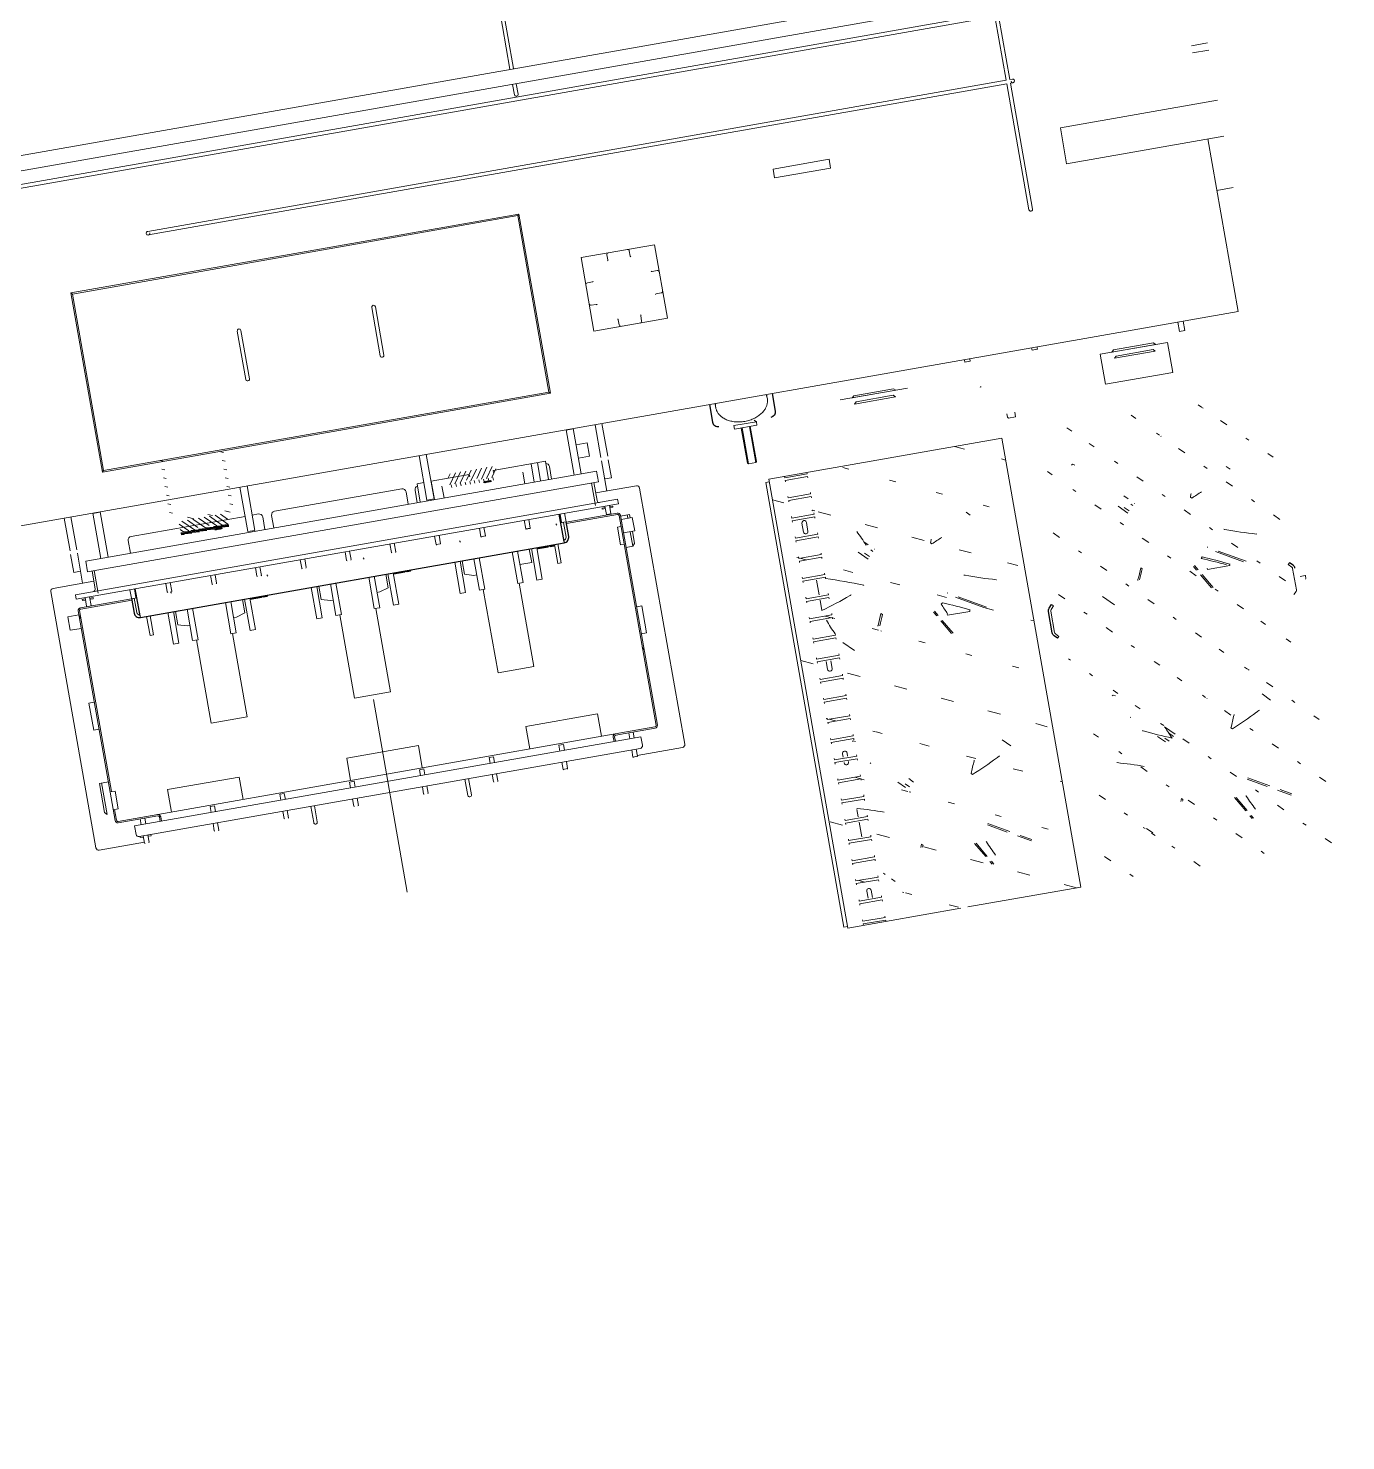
# Model space of a CAD drawing. Header units: millimetres. Extents: x 111502 to 977541, y 8702 to 1044108.
# Drawn here: x 489327.796 to 489330.749, y 241105.669 to 241108.835 of the extents above; entities that cross this region are included whole.
import ezdxf

# ---------------------------------------------------------------- set-up
doc = ezdxf.new("R2010")
doc.units = ezdxf.units.MM
doc.header["$LTSCALE"] = 0.25
doc.layers.add('Proposed Primary Substation - OPTION 2$0$PDF4_00_COMPONENTS', color=7, linetype='Continuous', true_color=0x1c1c1c)
doc.layers.add('Proposed Primary Substation - OPTION 2$0$PDF4_Geometry', color=1, linetype='Continuous')
doc.layers.add('Z-z-Xref-Primary Substation', color=7, linetype='Continuous')

# ---------------------------------------------------------------- blocks, each defined once
blk = doc.blocks.new('Proposed Primary Substation - OPTION 2')
at = {"layer": 'Proposed Primary Substation - OPTION 2$0$PDF4_00_COMPONENTS', "color": 0, "lineweight": 15}
for points in [[(489329929.9, 241108928.7), (489326001, 241108237, 1.000014), (489326006.9, 241108203.1), (489329935.8, 241108894.9)], [(489328884, 241108744.6), (489328858.7, 241108888.3, 0.999921), (489328850.6, 241108886.9), (489328875.9, 241108743.2)], [(489329963.6, 241108857.7), (489329988, 241108718.6), (489328064, 241108379.9, 2.413996), (489328068.8, 241108376.5)], [(489329998.8, 241108716.4, 2.414525), (489330002.1, 241108721.1), (489329996.1, 241108720), (489329971.6, 241108859.1)], [(489330003.5, 241108713.1), (489329997.5, 241108712), (489330047.2, 241108429.8, -1.000048), (489330039.1, 241108428.4), (489329989.5, 241108710.6), (489328065.5, 241108371.8)], [(489328881.9, 241108709.3), (489328886, 241108686.1, 0.999981), (489328894, 241108687.5), (489328889.9, 241108710.7)], [(489329096.4, 241108331.8, 0.414165), (489329093.1, 241108327.1), (489329095.1, 241108315.8, -0.305728), (489329094.2, 241108313.7)], [(489329138.6, 241108339.2, -0.414197), (489329143.3, 241108335.9), (489329145.3, 241108324.6, 0.30555), (489329146.9, 241108323)], [(489329062.2, 241108268.1, -0.305515), (489329060.6, 241108266.5), (489329049.3, 241108264.5, 0.414181), (489329046, 241108259.8)], [(489329210.6, 241108288.8, 0.414181), (489329205.9, 241108292.1), (489329194.6, 241108290.1, -0.305799), (489329192.5, 241108291)], [(489329218.1, 241108246.6, -0.414213), (489329214.8, 241108241.9), (489329203.5, 241108239.9, 0.305621), (489329201.8, 241108238.3)], [(489328585.2, 241108101), (489328566.2, 241108209.4, -1.000006), (489328574.2, 241108210.9), (489328593.3, 241108102.4, -1.000076), (489328585.2, 241108101)], [(489329071.5, 241108215.3, 0.305337), (489329069.4, 241108216.3), (489329058.1, 241108214.3, -0.414213), (489329053.4, 241108217.6)], [(489329117.1, 241108183.4, -0.305799), (489329118.7, 241108181.7), (489329120.7, 241108170.4, 0.414181), (489329125.4, 241108167.1)], [(489329169.8, 241108192.6, 0.305621), (489329168.9, 241108190.6), (489329170.9, 241108179.3, -0.414213), (489329167.6, 241108174.5)], [(489328284, 241108047.9, 1.000005), (489328292, 241108049.4), (489328272.9, 241108157.8, 0.999935), (489328264.9, 241108156.4), (489328284, 241108047.9)], [(489329449.5, 241108014, -0.043655), (489329451.9, 241108009.2), (489329452.7, 241108004.9), (489329452.9, 241108003.3), (489329453, 241108001.7), (489329453.1, 241108000), (489329453, 241107998.2), (489329452.9, 241107996.4), (489329452.6, 241107994.7), (489329452.3, 241107992.9), (489329451.8, 241107991.1), (489329451.3, 241107989.3), (489329451, 241107988.5), (489329450.3, 241107986.8), (489329449.5, 241107985.1), (489329448.7, 241107983.4), (489329447.7, 241107981.7), (489329446.5, 241107980), (489329445.3, 241107978.3), (489329444, 241107976.6), (489329442.5, 241107974.9), (489329441, 241107973.3), (489329440.8, 241107973.1), (489329439.1, 241107971.5), (489329437.4, 241107969.9), (489329435.5, 241107968.4), (489329433.5, 241107966.9), (489329431.5, 241107965.4), (489329429.3, 241107964.1), (489329427.1, 241107962.7), (489329424.7, 241107961.5), (489329423.7, 241107961), (489329421.2, 241107959.8), (489329418.7, 241107958.7), (489329416.1, 241107957.7), (489329413.4, 241107956.8), (489329410.7, 241107955.9), (489329408, 241107955.2), (489329405.2, 241107954.6), (489329402.4, 241107954), (489329402.1, 241107954), (489329401.8, 241107953.9), (489329399, 241107953.5), (489329396.2, 241107953.1), (489329393.3, 241107952.9), (489329390.5, 241107952.7), (489329387.7, 241107952.7), (489329384.9, 241107952.8), (489329382.2, 241107952.9), (489329379.5, 241107953.2), (489329378.3, 241107953.3), (489329375.7, 241107953.7), (489329373.1, 241107954.2), (489329370.6, 241107954.7), (489329368.2, 241107955.4), (489329365.8, 241107956.1), (489329363.5, 241107956.9), (489329361.3, 241107957.8), (489329359.2, 241107958.7), (489329359, 241107958.8), (489329356.9, 241107959.8), (489329355, 241107960.9), (489329353.2, 241107962), (489329351.5, 241107963.2), (489329349.8, 241107964.4), (489329348.3, 241107965.7), (489329346.9, 241107967), (489329345.6, 241107968.4), (489329344.3, 241107969.8), (489329343.8, 241107970.4), (489329342.7, 241107971.9), (489329341.7, 241107973.4), (489329340.7, 241107974.9), (489329339.9, 241107976.5), (489329339.1, 241107978.2), (489329338.5, 241107979.8), (489329337.9, 241107981.4), (489329337.5, 241107983), (489329337.2, 241107984.6), (489329336.4, 241107988.9, -0.043673), (489329337.1, 241107994.2)], [(489329450.7, 241108014.2, -0.037596), (489329451.8, 241108009.9), (489329451, 241108014.3, -0.04362), (489329451.9, 241108009.2, -0.036485), (489329452.7, 241108004.9)], [(489329335.9, 241107994, 0.037856), (489329336.3, 241107989.6), (489329335.5, 241107993.9, 0.043769), (489329336.4, 241107988.9, 0.036486), (489329337.2, 241107984.6)], [(489328956.1, 241107859.7, -0.370826), (489328964.3, 241107853), (489328969.3, 241107824.9)], [(489328648, 241107768.3), (489328643, 241107796.4, 0.41418), (489328633.6, 241107803), (489328348.4, 241107752.8, 0.414202), (489328341.8, 241107743.4), (489328346.7, 241107715.3)], [(489328668.5, 241107809.1, 0.37084), (489328663.1, 241107800), (489328668, 241107771.8)], [(489329063.9, 241107816.7), (489329071, 241107776.5, 0.414215), (489329076.9, 241107772.4)], [(489329068, 241107793.6), (489329159.4, 241107809.7, -0.414195), (489329166.5, 241107804.7), (489329267.6, 241107230.3, -0.414191), (489329262.6, 241107223.3), (489329161.2, 241107205.4)], [(489330425.8, 241107796.5, -0.006657), (489330404.1, 241107782.2), (489330400.7, 241107784.5, -0.001904), (489330402.6, 241107792.6)], [(489327989.9, 241107084.1), (489327994.1, 241107060, 0.414218), (489327997.7, 241107057.5), (489329200.7, 241107269.3, 0.414157), (489329203.2, 241107272.8), (489329120.4, 241107742.8, 0.414259), (489329116.9, 241107745.3), (489329002.4, 241107725.1)], [(489328282.1, 241107741.2), (489328027, 241107696.3), (489328027, 241107696.3, 0.414211), (489328020.4, 241107686.8), (489328025.4, 241107658.7)], [(489328298.2, 241107744), (489328312.2, 241107746.5, -0.414222), (489328321.7, 241107739.8), (489328326.6, 241107711.7)], [(489328996.5, 241107687.8, 0.414165), (489329001.5, 241107694.9), (489328995.8, 241107727.1)], [(489329001.9, 241107728.1), (489329116.3, 241107748.3, -0.414216), (489329123.4, 241107743.3), (489329206.2, 241107273.4, -0.414242), (489329201.2, 241107266.3), (489329112.8, 241107250.7, 0.414131), (489329110.4, 241107247.2), (489329112.1, 241107237.1)], [(489329533.8, 241107705.8), (489329530.3, 241107725.9, -1), (489329540.3, 241107727.7), (489329543.8, 241107707.6, -1), (489329533.8, 241107705.8)], [(489329674.4, 241107676.8), (489329674.1, 241107677), (489329674.3, 241107676.7, 0.00953), (489329653.1, 241107707.3)], [(489330475.6, 241107712.2, 0.000605), (489330478.2, 241107711.7, 0.019201), (489330548.7, 241107701.6), (489330548.7, 241107701.6), (489330548.3, 241107701.7)], [(489329843.4, 241107694, -0.006648), (489329821.7, 241107679.7), (489329818.3, 241107682, -0.002108), (489329820.2, 241107690)], [(489330438.4, 241107624.9), (489330438.9, 241107621.9), (489330489.1, 241107630.7), (489330488.7, 241107634.1), (489330489.6, 241107634), (489330488.8, 241107634.2, 0.016395), (489330427.3, 241107650.1), (489330425, 241107646.8, -0.012323), (489330481.7, 241107632.6)], [(489330633, 241107566), (489330637.6, 241107572.6, 0.199068), (489330638.5, 241107576.4), (489330630, 241107624.3, 0.198993), (489330627.9, 241107627.6), (489330620.2, 241107633.1), (489330623.1, 241107637.3)], [(489327939.2, 241107618.7), (489327946.3, 241107578.5, -0.414225), (489327942.2, 241107572.6)], [(489329668, 241107586.3), (489329668.7, 241107586.7, 0.022751), (489329583.2, 241107601.7), (489329582.7, 241107604.7), (489329532.5, 241107595.9), (489329533, 241107592.8)], [(489329893.1, 241107609.6, 0.00068), (489329895.8, 241107609.1, 0.019206), (489329966.3, 241107599.1), (489329966.3, 241107599.1), (489329965.9, 241107599.1)], [(489330282.9, 241107597.5, 0.001051), (489330283.3, 241107599.4, 0.005742), (489330289.6, 241107625.9), (489330292.9, 241107623.5, -0.00659), (489330287, 241107598.6)], [(489328056.6, 241107010.9), (489327955.2, 241106993, -0.414217), (489327948.1, 241106998), (489327847, 241107572.4, -0.414221), (489327851.9, 241107579.5), (489327943.3, 241107595.6)], [(489328039.9, 241107558.7), (489328027.8, 241107556.6), (489327913.3, 241107536.5, 0.414199), (489327908.4, 241107529.4), (489327991.1, 241107059.4, 0.414225), (489327998.2, 241107054.5), (489328086.6, 241107070, -0.414217), (489328090.1, 241107067.5), (489328091.9, 241107057.5)], [(489328028.3, 241107553.6), (489327913.9, 241107533.5, 0.41432), (489327911.4, 241107529.9), (489327982.8, 241107124.2)], [(489328033.8, 241107557.7), (489328039.5, 241107525.5, 0.40629), (489328046.4, 241107520.6)], [(489329571.1, 241107553), (489329575.1, 241107530.1, 0.019416), (489329638.2, 241107563.7, 0.000717), (489329640.6, 241107565.2)], [(489329856, 241107522.4), (489329856.5, 241107519.4), (489329906.7, 241107528.2), (489329906.3, 241107531.6), (489329907.2, 241107531.5), (489329906.4, 241107531.7, 0.01639), (489329844.9, 241107547.6), (489329842.6, 241107544.2, 0.00656), (489329856.7, 241107522.8)], [(489330103.2, 241107468.1), (489330106.1, 241107472.2), (489330098.3, 241107477.7, -0.19903), (489330096.2, 241107481), (489330087.8, 241107528.9, -0.198955), (489330088.6, 241107532.7), (489330094.1, 241107540.4), (489330089.9, 241107543.4)], [(489329585.1, 241107508.7, 0.045165), (489329604.9, 241107478.2), (489329605.5, 241107475.2), (489329555.3, 241107466.3), (489329554.7, 241107469.3)], [(489329700.4, 241107494.9, 0.000035), (489329700.9, 241107496.9, 0.005687), (489329707.2, 241107523.3), (489329710.5, 241107521, -0.006566), (489329704.6, 241107496)], [(489329594.9, 241107417.4), (489329597.9, 241107400.3, -1), (489329587.9, 241107398.6), (489329584.9, 241107415.6)], [(489330555.5, 241107307, -0.002226), (489330548.9, 241107302, -0.016855), (489330495.1, 241107265.1), (489330491.8, 241107267.4, -0.007544), (489330498.7, 241107296, -0.001344), (489330498.9, 241107297.1)], [(489329112.3, 241107253.7, 0.414221), (489329107.3, 241107246.6), (489329109.1, 241107236.6)], [(489330293.8, 241107260.9, 0.000335), (489330295.2, 241107260.5, 0.014077), (489330359.7, 241107244.1, 0.007544), (489330343.5, 241107268.7, -0.000084), (489330343, 241107269.6), (489330367, 241107252.7)], [(489329622.6, 241107201.7), (489329621.3, 241107208.8, -1), (489329631.4, 241107210.5), (489329632.6, 241107203.5)], [(489329634.7, 241107191.5), (489329634.9, 241107190.4, -1), (489329624.9, 241107188.7), (489329624.7, 241107189.7)], [(489329973.1, 241107204.4, -0.002226), (489329966.5, 241107199.5, -0.016847), (489329912.7, 241107162.5), (489329909.4, 241107164.8, -0.007526), (489329916.2, 241107193.4, -0.000057), (489329916.5, 241107194.5)], [(489330297.2, 241107180.9, 0.016733), (489330236.4, 241107189.2), (489330236, 241107189.3), (489330236.4, 241107189.2)], [(489328783.2, 241107153.3), (489328789.5, 241107117.2, -0.999861), (489328781.5, 241107115.8), (489328775.1, 241107151.9)], [(489330379.1, 241107102, 0.001473), (489330380.6, 241107108.7), (489330384, 241107106.4, -0.001031), (489330383.1, 241107102.7)], [(489330546.5, 241107084.8, -0.009319), (489330526, 241107114.4), (489330525.6, 241107115.4), (489330526.1, 241107114.5)], [(489328086, 241107073, -0.414191), (489328093.1, 241107068.1), (489328094.9, 241107058)], [(489328437.7, 241107092.5), (489328444.1, 241107056.4, -0.999891), (489328436.1, 241107054.9), (489328429.7, 241107091.1)], [(489329714.8, 241107078.3, 0.016733), (489329654, 241107086.7), (489329653.6, 241107086.7), (489329654, 241107086.7)], [(489329796.7, 241106999.4, 0.001473), (489329798.2, 241107006.2), (489329801.6, 241107003.8, -0.001008), (489329800.7, 241107000.1)], [(489329964.1, 241106982.2, -0.009288), (489329943.6, 241107011.9), (489329943.1, 241107012.8), (489329943.7, 241107012)], [(489329678.3, 241106885.4), (489329675.4, 241106901.5, -1), (489329685.5, 241106903.3), (489329688.3, 241106887.2)]]:
    blk.add_lwpolyline(points, format="xyb", dxfattribs=at)
for points in [[(489329941, 241108865.6), (489327465.1, 241108429.7)], [(489329942.4, 241108857.6), (489327466.6, 241108421.7)], [(489330403.1, 241108795.8), (489330439.2, 241108802.2)], [(489330405.9, 241108779.8), (489330442, 241108786.1)], [(489330476, 241108593.3), (489330123.5, 241108531.3), (489330109.4, 241108611.6), (489330461.8, 241108673.7)], [(489330439.8, 241108587), (489330507.9, 241108200.4), (489326451, 241107486.1), (489326424.3, 241107637.7)], [(489330496.3, 241108477.9), (489330460.2, 241108471.5)], [(489327891.6, 241108241.8), (489328895.8, 241108418.6), (489328966.5, 241108017), (489328963, 241108019.5), (489328893.3, 241108415.1), (489327895.2, 241108239.3)], [(489328895.8, 241108418.6), (489328893.3, 241108415.1)], [(489330384.4, 241108178.6), (489330388.1, 241108157.5), (489330376.1, 241108155.4), (489330372.4, 241108176.5)], [(489330045, 241108118.9), (489330045.9, 241108113.6), (489330058, 241108115.7), (489330057, 241108121)], [(489329894.4, 241108092.3), (489329895.3, 241108087.1), (489329907.3, 241108089.2), (489329906.4, 241108094.5)], [(489328966.5, 241108017), (489327962.4, 241107840.2)], [(489328963, 241108019.5), (489327964.8, 241107843.7)], [(489329616.2, 241108002), (489329766.9, 241108028.5)], [(489329930.6, 241108030.4), (489329929.5, 241108031.2), (489329932, 241108031.7)], [(489329094.9, 241107876), (489329082, 241107949.3)], [(489329428.1, 241107953.3), (489329377.9, 241107944.5), (489329379.3, 241107936.4), (489329429.5, 241107945.3), (489329428.1, 241107953.3), (489329423.4, 241107956.6)], [(489329989.2, 241107971.3), (489329990.6, 241107963.3), (489329993, 241107961.6), (489330009, 241107964.5), (489330007.2, 241107974.5)], [(489329001.7, 241107935.1), (489329019.5, 241107833.7)], [(489329001.8, 241107934.1), (489329017.9, 241107937)], [(489329017.7, 241107938), (489329035.6, 241107836.6)], [(489329079.8, 241107873.3), (489329066.9, 241107946.6)], [(489329394.4, 241107939.1), (489329408.2, 241107860.7), (489329410.5, 241107859.1), (489329396.4, 241107939.4)], [(489329410.5, 241107859.1), (489329426.6, 241107861.9), (489329412.5, 241107942.3)], [(489329426.6, 241107861.9), (489329428.3, 241107864.3), (489329414.5, 241107942.6)], [(489329902.2, 241106865.8), (489330155.3, 241106910.4), (489329978.1, 241107916.6), (489329455.9, 241107824.6), (489329633.1, 241106818.5), (489329886.2, 241106863)], [(489329029.4, 241107871.7), (489329054.5, 241107876.1), (489329049.2, 241107906.2), (489329024.1, 241107901.8)], [(489328672.3, 241107877.2), (489328689.8, 241107777.7), (489328705.9, 241107780.6), (489328688.3, 241107880)], [(489328962.5, 241107823.7), (489328955.2, 241107864.9), (489328838.1, 241107844.2), (489328838.9, 241107839.2)], [(489328923.3, 241107859.2), (489328930.5, 241107818.1)], [(489328937.5, 241107861.7), (489328944.7, 241107820.6)], [(489329093.1, 241107798), (489329081.2, 241107865.3)], [(489329088.3, 241107825.1), (489329103.4, 241107827.8), (489329096.3, 241107868)], [(489330134.7, 241107856.2), (489330136.7, 241107857.8), (489330141.9, 241107856)], [(489328699, 241107819.7), (489328784.8, 241107834.8), (489328785.7, 241107829.8)], [(489328904.6, 241107840.4), (489328909.2, 241107814.3)], [(489329541.3, 241107839.7), (489329541.8, 241107836.7), (489329491.6, 241107827.8), (489329491.1, 241107830.8)], [(489329543.4, 241107827.6), (489329542.9, 241107830.6), (489329492.7, 241107821.8), (489329493.2, 241107818.8)], [(489330489.6, 241107846.8), (489330480.9, 241107852.9)], [(489328270.6, 241107806.4), (489328288.1, 241107707), (489328304.2, 241107709.8), (489328286.7, 241107809.3)], [(489328682.9, 241107816.9), (489328667.6, 241107814.2), (489328674.9, 241107773)], [(489328699.6, 241107819.8), (489328706.8, 241107778.7)], [(489328723.5, 241107808.5), (489328728.1, 241107782.4)], [(489329067.7, 241107765.6), (489329058.9, 241107815.8)], [(489329457, 241107818.6), (489329449, 241107817.2), (489329624.4, 241106820.6), (489329632.5, 241106822)], [(489329549.2, 241107794.5), (489329549.8, 241107791.5), (489329499.6, 241107782.6), (489329499, 241107785.6)], [(489328692.3, 241107778.2), (489328692.6, 241107776.2)], [(489329089.2, 241107761.1), (489329082.2, 241107759.9), (489329082.6, 241107757.4), (489329089.7, 241107758.6)], [(489329093.2, 241107744.2), (489329092.1, 241107745), (489329088.7, 241107764.1)], [(489329098.7, 241107765.9), (489329102.1, 241107746.8), (489329092.1, 241107745)], [(489329099.3, 241107762.9), (489329106.3, 241107764.1), (489329106.7, 241107761.6), (489329099.7, 241107760.4)], [(489329551.4, 241107782.4), (489329550.8, 241107785.4), (489329500.6, 241107776.6), (489329501.2, 241107773.6)], [(489330260.7, 241107748.2), (489330238.6, 241107763.7)], [(489330251.6, 241107787), (489330261.4, 241107780.1)], [(489330263.7, 241107753.6), (489330252.7, 241107761.3)], [(489330267, 241107768.7), (489330271.9, 241107765.3)], [(489330275.5, 241107770.2), (489330276, 241107769.9)], [(489327889.9, 241107663.8), (489327877, 241107737.1)], [(489327904.9, 241107666.5), (489327892, 241107739.8)], [(489327941.2, 241107748.4), (489327959.1, 241107647)], [(489327941.4, 241107747.4), (489327957.5, 241107750.3)], [(489327957.3, 241107751.3), (489327975.2, 241107649.8)], [(489328921.4, 241107715), (489328920.5, 241107713.8), (489328912.5, 241107712.4), (489328911.3, 241107713.2), (489328908, 241107732.3)], [(489328918, 241107734.1), (489328921.4, 241107715), (489328911.3, 241107713.2)], [(489328992.8, 241107726.5), (489328991.6, 241107727.4), (489328988.3, 241107746.4)], [(489328998.3, 241107748.2), (489329001.7, 241107729.1), (489328991.6, 241107727.4)], [(489329145.1, 241107737.8), (489329143.8, 241107745.3), (489329123.7, 241107741.8)], [(489329130.3, 241107704.2), (489329155.4, 241107708.6), (489329150.1, 241107738.7), (489329125, 241107734.3)], [(489329140.1, 241107736.9), (489329138.8, 241107744.5)], [(489329557.2, 241107749.3), (489329557.7, 241107746.3), (489329507.5, 241107737.4), (489329507, 241107740.5)], [(489329559.3, 241107737.2), (489329558.8, 241107740.3), (489329508.6, 241107731.4), (489329509.1, 241107728.4)], [(489329552.3, 241107753.6), (489329554.3, 241107755.3), (489329559.4, 241107753.4)], [(489329907.2, 241107744.2), (489329898.4, 241107750.4)], [(489328711.7, 241107677), (489328710.5, 241107677.9), (489328707.1, 241107696.9)], [(489328717.2, 241107698.7), (489328720.5, 241107679.6), (489328710.5, 241107677.9)], [(489328812.1, 241107694.7), (489328810.9, 241107695.5), (489328807.5, 241107714.6)], [(489328817.6, 241107716.4), (489328820.9, 241107697.3), (489328810.9, 241107695.5)], [(489329124.7, 241107718.7), (489329116.6, 241107717.3), (489329123.7, 241107677.1), (489329131.7, 241107678.5)], [(489329136.1, 241107671.5), (489329151.1, 241107674.2), (489329145.4, 241107706.8)], [(489329151.1, 241107674.2), (489329155.3, 241107680.1), (489329150.4, 241107707.7)], [(489329565.2, 241107704.1), (489329565.7, 241107701.1), (489329515.5, 241107692.3), (489329515, 241107695.3)], [(489329567.3, 241107692.1), (489329566.8, 241107695.1), (489329516.5, 241107686.2), (489329517.1, 241107683.2)], [(489328516.3, 241107663.3), (489328519.7, 241107644.3), (489328518.9, 241107643.1)], [(489328611.2, 241107659.3), (489328610.1, 241107660.2), (489328606.7, 241107679.3)], [(489328616.7, 241107681), (489328620.1, 241107661.9), (489328619.3, 241107660.8)], [(489328892.9, 241107663.4), (489328905.3, 241107593.1)], [(489328919.3, 241107668), (489328924.6, 241107637.9), (489328898.2, 241107633.3)], [(489328923.8, 241107668.8), (489328936.2, 241107598.5), (489328948.2, 241107600.7), (489328935.8, 241107670.9)], [(489328974.5, 241107677.8), (489328974.9, 241107675.7), (489328936.2, 241107668.9)], [(489328938.7, 241107669.4), (489328938.9, 241107668.4), (489328961.5, 241107672.4), (489328961.3, 241107673.4)], [(489328942.5, 241107670), (489328942.6, 241107669)], [(489328943.1, 241107670.2), (489328943.3, 241107669.1)], [(489328944.4, 241107670.4), (489328944.5, 241107669.4)], [(489328946.2, 241107670.7), (489328946.4, 241107669.7)], [(489328948.7, 241107671.1), (489328948.9, 241107670.1)], [(489328951.3, 241107671.6), (489328951.4, 241107670.6)], [(489328953.8, 241107672), (489328953.9, 241107671)], [(489328955.6, 241107672.4), (489328955.8, 241107671.4)], [(489328956.9, 241107672.6), (489328957.1, 241107671.6)], [(489328957.5, 241107672.7), (489328957.7, 241107671.7)], [(489328966.3, 241107674.2), (489328966.5, 241107673.2), (489328974, 241107674.6), (489328973.8, 241107675.6)], [(489328970.1, 241107674.9), (489328970.3, 241107673.9)], [(489328975.5, 241107677.9), (489328983, 241107635.4), (489328991, 241107636.8), (489328983.5, 241107679.3)], [(489328997.6, 241107681.8), (489328997, 241107685.1)], [(489329669.2, 241107684.4), (489329678.9, 241107677.6)], [(489329684.6, 241107666.1), (489329689.5, 241107662.7)], [(489329693.1, 241107667.6), (489329693.5, 241107667.3)], [(489330438.2, 241107672.4), (489330439.9, 241107671.8)], [(489330462.9, 241107663.4), (489330526.1, 241107640.4)], [(489327913.4, 241107618.3), (489327898.4, 241107615.6), (489327891.3, 241107655.8)], [(489327918.2, 241107591.2), (489327906.4, 241107658.4)], [(489328410.4, 241107624), (489328409.2, 241107624.8), (489328405.9, 241107643.9)], [(489328415.9, 241107645.7), (489328419.3, 241107626.6), (489328418.4, 241107625.4)], [(489328510.8, 241107641.7), (489328509.6, 241107642.5), (489328506.3, 241107661.6)], [(489328752.1, 241107638.6), (489328764.5, 241107568.3), (489328776.5, 241107570.4), (489328764.1, 241107640.7)], [(489328768.6, 241107641.5), (489328773.9, 241107611.4), (489328795.1, 241107608.9), (489328801.4, 241107610)], [(489328795, 241107646.1), (489328807.4, 241107575.9), (489328819.4, 241107578), (489328807.1, 241107648.3)], [(489328880.9, 241107661.3), (489328893.2, 241107591), (489328905.3, 241107593.1)], [(489329573.1, 241107658.9), (489329573.6, 241107655.9), (489329523.4, 241107647.1), (489329522.9, 241107650.1)], [(489329575.2, 241107646.9), (489329574.7, 241107649.9), (489329524.5, 241107641), (489329525, 241107638)], [(489329678.3, 241107645.6), (489329656.2, 241107661.1)], [(489329681.3, 241107651), (489329670.3, 241107658.7)], [(489330456.9, 241107662.3), (489330520.1, 241107639.3)], [(489327944.3, 241107619.6), (489327953.1, 241107569.3)], [(489328209.6, 241107588.6), (489328208.4, 241107589.5), (489328205, 241107608.5)], [(489328215.1, 241107610.3), (489328218.4, 241107591.2), (489328217.6, 241107590)], [(489328310, 241107606.3), (489328308.8, 241107607.1), (489328305.4, 241107626.2)], [(489328315.5, 241107628), (489328318.8, 241107608.9), (489328318, 241107607.7)], [(489328559.5, 241107604.7), (489328571.9, 241107534.4), (489328584, 241107536.5), (489328571.6, 241107606.8)], [(489328597.9, 241107611.4), (489328603.2, 241107581.3), (489328584.2, 241107571.8), (489328577.9, 241107570.7)], [(489328602.5, 241107612.2), (489328614.8, 241107542), (489328626.9, 241107544.1), (489328614.5, 241107614.4)], [(489328653.2, 241107621.2), (489328653.5, 241107619.2), (489328614.9, 241107612.4)], [(489328640, 241107616.8), (489328640.1, 241107615.8), (489328615, 241107611.4)], [(489328618.6, 241107613), (489328618.8, 241107612)], [(489328627.4, 241107614.6), (489328627.6, 241107613.6)], [(489328636.2, 241107616.1), (489328636.4, 241107615.1)], [(489328645, 241107617.7), (489328645.2, 241107616.7), (489328652.7, 241107618), (489328652.5, 241107619)], [(489328648.7, 241107618.3), (489328648.9, 241107617.3)], [(489329581.1, 241107613.7), (489329581.6, 241107610.7), (489329531.4, 241107601.9), (489329530.9, 241107604.9)], [(489330407.8, 241107629), (489330414.7, 241107620.7)], [(489330410.2, 241107630.9), (489330418.2, 241107621.4)], [(489330423.8, 241107609.9), (489330448, 241107581.1)], [(489330427.3, 241107610.5), (489330451.5, 241107581.7)], [(489330659.1, 241107600.6), (489330659.9, 241107601.8), (489330658.8, 241107607.8), (489330657.7, 241107608.6), (489330646.7, 241107606.7)], [(489328028.8, 241107556.8), (489328027.6, 241107557.6), (489328024.3, 241107576.7)], [(489328034.3, 241107578.5), (489328037.7, 241107559.4), (489328036.9, 241107558.2)], [(489328109.2, 241107570.9), (489328108, 241107571.8), (489328104.6, 241107590.8)], [(489328114.7, 241107592.6), (489328118, 241107573.5), (489328117.2, 241107572.4)], [(489328430.7, 241107582), (489328443.1, 241107511.7), (489328455.2, 241107513.8), (489328442.8, 241107584.1)], [(489328447.3, 241107584.9), (489328452.6, 241107554.8), (489328473.8, 241107552.3), (489328480, 241107553.4)], [(489328473.7, 241107589.6), (489328486, 241107519.3), (489328498.1, 241107521.4), (489328485.7, 241107591.7)], [(489328816.2, 241107577.4), (489328849.1, 241107390.6), (489328929.4, 241107404.8), (489328896.5, 241107591.5)], [(489329589, 241107568.5), (489329589.6, 241107565.5), (489329539.4, 241107556.7), (489329538.8, 241107559.7)], [(489329563.1, 241107598.1), (489329568.9, 241107565)], [(489329855.7, 241107569.9), (489329857.5, 241107569.2)], [(489327924.4, 241107556), (489327917.4, 241107554.8), (489327917.8, 241107552.3), (489327924.8, 241107553.5)], [(489327928.4, 241107539.1), (489327927.2, 241107539.9), (489327923.9, 241107559)], [(489327933.9, 241107560.8), (489327937.3, 241107541.7), (489327936.4, 241107540.5)], [(489327934.4, 241107557.8), (489327941.5, 241107559), (489327941.9, 241107556.5), (489327934.9, 241107555.3)], [(489328238.2, 241107548.1), (489328250.6, 241107477.8), (489328262.6, 241107479.9), (489328250.2, 241107550.2)], [(489328276.6, 241107554.9), (489328281.9, 241107524.7), (489328262.9, 241107515.2), (489328256.6, 241107514.1)], [(489328281.1, 241107555.7), (489328293.5, 241107485.4), (489328305.5, 241107487.5), (489328293.2, 241107557.8)], [(489328331.8, 241107564.6), (489328332.2, 241107562.6), (489328293.5, 241107555.8)], [(489328318.6, 241107560.2), (489328318.8, 241107559.2), (489328293.7, 241107554.8)], [(489328296, 241107556.2), (489328296.2, 241107555.2)], [(489328301.1, 241107557.1), (489328301.2, 241107556.1)], [(489328306.1, 241107558), (489328306.2, 241107557)], [(489328311.1, 241107558.9), (489328311.3, 241107557.9)], [(489328314.9, 241107559.5), (489328315, 241107558.5)], [(489328323.6, 241107561.1), (489328323.8, 241107560.1), (489328331.4, 241107561.4), (489328331.2, 241107562.4)], [(489328327.4, 241107561.7), (489328327.6, 241107560.7)], [(489329170.1, 241107478.1), (489329182.2, 241107480.2), (489329171.5, 241107540.7), (489329159.5, 241107538.6)], [(489329591.2, 241107556.5), (489329590.6, 241107559.5), (489329540.4, 241107550.7), (489329540.9, 241107547.7)], [(489329874.4, 241107559.8), (489329937.7, 241107536.8)], [(489329880.5, 241107560.8), (489329943.7, 241107537.8)], [(489330204.1, 241107561.3), (489330230.5, 241107542.8)], [(489327910, 241107520.3), (489327884.9, 241107515.9), (489327890.2, 241107485.8), (489327915.3, 241107490.2)], [(489328047.6, 241107514.6), (489328047.1, 241107517.9)], [(489328069.7, 241107518.4), (489328077.2, 241107475.9), (489328069.2, 241107474.5), (489328061.7, 241107517)], [(489328109.4, 241107525.4), (489328121.8, 241107455.1), (489328133.8, 241107457.3), (489328121.5, 241107527.6)], [(489328126, 241107528.3), (489328131.3, 241107498.2), (489328152.4, 241107495.7), (489328158.7, 241107496.8)], [(489328152.3, 241107533), (489328164.7, 241107462.7), (489328176.8, 241107464.8), (489328164.4, 241107535.1)], [(489328494.8, 241107520.8), (489328527.7, 241107334), (489328608.1, 241107348.2), (489328575.2, 241107535)], [(489329597, 241107523.4), (489329597.5, 241107520.3), (489329547.3, 241107511.5), (489329546.8, 241107514.5)], [(489329599.1, 241107511.3), (489329598.6, 241107514.3), (489329548.4, 241107505.5), (489329548.9, 241107502.5)], [(489329825.3, 241107526.5), (489329832.3, 241107518.2)], [(489329827.7, 241107528.4), (489329835.8, 241107518.8)], [(489329841.4, 241107507.4), (489329865.5, 241107478.5)], [(489329844.8, 241107508), (489329869, 241107479.1)], [(489328173.5, 241107464.2), (489328206.4, 241107277.5), (489328286.7, 241107291.6), (489328253.8, 241107478.4)], [(489329607.1, 241107466.1), (489329606.5, 241107469.1), (489329556.3, 241107460.3), (489329556.9, 241107457.3)], [(489329621.7, 241107458.7), (489329648.1, 241107440.2)], [(489329612.9, 241107433), (489329613.4, 241107430), (489329563.2, 241107421.1), (489329562.7, 241107424.1)], [(489329615, 241107420.9), (489329614.5, 241107423.9), (489329564.3, 241107415.1), (489329564.8, 241107412.1)], [(489329620.9, 241107387.8), (489329621.4, 241107384.8), (489329571.2, 241107375.9), (489329570.6, 241107378.9)], [(489329623, 241107375.7), (489329622.4, 241107378.8), (489329572.2, 241107369.9), (489329572.8, 241107366.9)], [(489327944.4, 241107324.7), (489327932.4, 241107322.6), (489327943, 241107262), (489327955.1, 241107264.1)], [(489329628.8, 241107342.6), (489329629.3, 241107339.6), (489329579.1, 241107330.7), (489329578.6, 241107333.8)], [(489329630.9, 241107330.6), (489329630.4, 241107333.6), (489329580.2, 241107324.7), (489329580.7, 241107321.7)], [(489330225.8, 241107339), (489330227.8, 241107340.7), (489330232.9, 241107338.8)], [(489330580.6, 241107329.6), (489330561.3, 241107343.2)], [(489329081.2, 241107248.2), (489329072.3, 241107298.5), (489328911.7, 241107270.2), (489328920.5, 241107220)], [(489329636.8, 241107297.4), (489329637.3, 241107294.4), (489329587.1, 241107285.6), (489329586.6, 241107288.6)], [(489329638.9, 241107285.4), (489329638.4, 241107288.4), (489329588.2, 241107279.5), (489329588.7, 241107276.5)], [(489330267.4, 241107290.1), (489330265.9, 241107291.2)], [(489329142, 241107255.8), (489329144.3, 241107242.8)], [(489329152, 241107257.6), (489329154.3, 241107244.6)], [(489329644.7, 241107252.2), (489329645.3, 241107249.2), (489329595, 241107240.4), (489329594.5, 241107243.4)], [(489330352, 241107255.8), (489330363, 241107248.1)], [(489328679.5, 241107177.5), (489328670.7, 241107227.7), (489328510, 241107199.4), (489328518.8, 241107149.2)], [(489328997.9, 241107217), (489328995.6, 241107230.1), (489328985.6, 241107228.3), (489328987.9, 241107215.3)], [(489329646.8, 241107240.2), (489329646.3, 241107243.2), (489329596.1, 241107234.3), (489329596.6, 241107231.3)], [(489329643.4, 241107236.5), (489329645.4, 241107238.1), (489329650.5, 241107236.3)], [(489329998.2, 241107227.1), (489329978.9, 241107240.7)], [(489330345, 241107235.8), (489330327.4, 241107248.1)], [(489330353.5, 241107237.3), (489330343.8, 241107244.1)], [(489328841.6, 241107189.5), (489328839.3, 241107202.6), (489328829.2, 241107200.8), (489328831.5, 241107187.7)], [(489328996.3, 241107173.3), (489328995.1, 241107174.1), (489328992.3, 241107190.2)], [(489329002.4, 241107191.9), (489329005.2, 241107175.9), (489328995.1, 241107174.1)], [(489329152.7, 241107200.8), (489329151.5, 241107201.6), (489329148.7, 241107217.7)], [(489329158.7, 241107219.5), (489329161.6, 241107203.4), (489329151.5, 241107201.6)], [(489329652.7, 241107207), (489329653.2, 241107204), (489329603, 241107195.2), (489329602.5, 241107198.2)], [(489329654.8, 241107195), (489329654.3, 241107198), (489329604.1, 241107189.2), (489329604.6, 241107186.1)], [(489329685, 241107187.6), (489329683.5, 241107188.6)], [(489328277.8, 241107106.8), (489328269, 241107157), (489328108.3, 241107128.7), (489328117.2, 241107078.5)], [(489328685.2, 241107162), (489328682.9, 241107175), (489328672.9, 241107173.3), (489328675.2, 241107160.2)], [(489328840, 241107145.7), (489328838.8, 241107146.6), (489328836, 241107162.6)], [(489328846, 241107164.4), (489328848.8, 241107148.3), (489328848, 241107147.1)], [(489329660.6, 241107161.9), (489329661.2, 241107158.8), (489329611, 241107150), (489329610.4, 241107153)], [(489327975.8, 241107146.3), (489327955.7, 241107142.7), (489327967.2, 241107077.5), (489327973.1, 241107073.3), (489327960.8, 241107143.6)], [(489327986.9, 241107083.5), (489327997.9, 241107085.5), (489327990.9, 241107125.6), (489327979.8, 241107123.7)], [(489328528.8, 241107134.4), (489328526.5, 241107147.5), (489328516.5, 241107145.7), (489328518.8, 241107132.7)], [(489328683.6, 241107118.2), (489328682.4, 241107119), (489328679.6, 241107135.1)], [(489328689.6, 241107136.9), (489328692.5, 241107120.8), (489328691.6, 241107119.6)], [(489329662.8, 241107149.8), (489329662.2, 241107152.8), (489329612, 241107144), (489329612.6, 241107141)], [(489329762.6, 241107133.2), (489329745, 241107145.6)], [(489329771.1, 241107134.7), (489329761.3, 241107141.6)], [(489329769.5, 241107153.3), (489329780.5, 241107145.6)], [(489330528.3, 241107152.3), (489330572.8, 241107136.1)], [(489330529.2, 241107155.3), (489330578.9, 241107137.2)], [(489330595.8, 241107127.7), (489330626.9, 241107116.4)], [(489330601.8, 241107128.8), (489330628, 241107119.3)], [(489328372.5, 241107106.9), (489328370.2, 241107120), (489328360.1, 241107118.2), (489328362.4, 241107105.1)], [(489328527.2, 241107090.7), (489328526.1, 241107091.5), (489328523.2, 241107107.6)], [(489328533.3, 241107109.3), (489328536.1, 241107093.3), (489328535.3, 241107092.1)], [(489329668.6, 241107116.7), (489329669.1, 241107113.7), (489329618.9, 241107104.8), (489329618.4, 241107107.8)], [(489329670.7, 241107104.6), (489329670.2, 241107107.6), (489329620, 241107098.8), (489329620.5, 241107095.8)], [(489330499.7, 241107110.8), (489330524.7, 241107081)], [(489330503.2, 241107111.4), (489330528.1, 241107081.7)], [(489328047.4, 241107063.1), (489328049.7, 241107050.1)], [(489328057.5, 241107064.9), (489328059.8, 241107051.8)], [(489328216.1, 241107079.4), (489328213.8, 241107092.4), (489328203.8, 241107090.7), (489328206.1, 241107077.6)], [(489328370.9, 241107063.1), (489328369.7, 241107064), (489328366.9, 241107080)], [(489328376.9, 241107081.8), (489328379.7, 241107065.7), (489328378.9, 241107064.5)], [(489329676.6, 241107071.5), (489329677.1, 241107068.5), (489329626.9, 241107059.6), (489329626.3, 241107062.6)], [(489329678.7, 241107059.4), (489329678.1, 241107062.4), (489329627.9, 241107053.6), (489329628.5, 241107050.6)], [(489329653.6, 241107084.3), (489329656.5, 241107067.9)], [(489330533.7, 241107070.2), (489330539, 241107063.9)], [(489330537.2, 241107070.8), (489330542.5, 241107064.5)], [(489328214.5, 241107035.6), (489328213.3, 241107036.4), (489328210.5, 241107052.5)], [(489328220.5, 241107054.3), (489328223.4, 241107038.2), (489328222.5, 241107037)], [(489329658.6, 241107055.9), (489329664.4, 241107022.8)], [(489329945.8, 241107049.8), (489329990.4, 241107033.6)], [(489329946.8, 241107052.7), (489329996.4, 241107034.6)], [(489330295.1, 241107044.1), (489330299.1, 241107041.3)], [(489330313.3, 241107031.4), (489330321.6, 241107025.6)], [(489328047.1, 241107023.7), (489328047.5, 241107021.2), (489328054.6, 241107022.5)], [(489328058.1, 241107008.1), (489328057, 241107008.9), (489328054.1, 241107025)], [(489328064.2, 241107026.7), (489328067, 241107010.7), (489328066.2, 241107009.5)], [(489328071.2, 241107028), (489328071.6, 241107025.5), (489328064.6, 241107024.2)], [(489329684.5, 241107026.3), (489329685, 241107023.3), (489329634.8, 241107014.4), (489329634.3, 241107017.4)], [(489329686.6, 241107014.2), (489329686.1, 241107017.2), (489329635.9, 241107008.4), (489329636.4, 241107005.4)], [(489329917.3, 241107008.3), (489329942.2, 241106978.5)], [(489329920.8, 241107008.9), (489329945.7, 241106979.1)], [(489330013.4, 241107025.2), (489330044.5, 241107013.8)], [(489330019.4, 241107026.2), (489330045.6, 241107016.7)], [(489329692.5, 241106981.1), (489329693, 241106978.1), (489329642.8, 241106969.2), (489329642.3, 241106972.3)], [(489329694.6, 241106969), (489329694.1, 241106972.1), (489329643.8, 241106963.2), (489329644.4, 241106960.2)], [(489329951.3, 241106967.7), (489329956.6, 241106961.4)], [(489329954.8, 241106968.3), (489329960.1, 241106962)], [(489329700.4, 241106935.9), (489329701, 241106932.9), (489329650.7, 241106924.1), (489329650.2, 241106927.1)], [(489329712.7, 241106941.6), (489329716.7, 241106938.8)], [(489329702.5, 241106923.9), (489329702, 241106926.9), (489329651.8, 241106918), (489329652.3, 241106915)], [(489329730.9, 241106928.9), (489329739.2, 241106923.1)], [(489329708.4, 241106890.7), (489329708.9, 241106887.7), (489329658.7, 241106878.9), (489329658.2, 241106881.9)], [(489329710.5, 241106878.7), (489329710, 241106881.7), (489329659.8, 241106872.8), (489329660.3, 241106869.8)], [(489329716.3, 241106845.5), (489329716.9, 241106842.5), (489329666.7, 241106833.7), (489329666.1, 241106836.7)], [(489329718.5, 241106833.5), (489329717.9, 241106836.5), (489329667.7, 241106827.7), (489329668.2, 241106824.6)]]:
    blk.add_lwpolyline(points, dxfattribs=at)
for points in [[(489329591.1, 241108541.7), (489329465.6, 241108519.6), (489329469.1, 241108499.5), (489329594.6, 241108521.6)], [(489329228.9, 241108185.3), (489329199.9, 241108350), (489329035.2, 241108321), (489329064.2, 241108156.3)], [(489327964.8, 241107843.7), (489327962.4, 241107840.2), (489327891.6, 241108241.8), (489327895.2, 241108239.3)], [(489330361.1, 241108063.7), (489330210.5, 241108037.2), (489330198.7, 241108104.5), (489330349.3, 241108131)], [(489329074, 241107818.5), (489327929.2, 241107616.9), (489327925, 241107641), (489329069.7, 241107842.6)], [(489329118.8, 241107769.4), (489329117.1, 241107779.5), (489327902, 241107565.5), (489327903.8, 241107555.5)]]:
    blk.add_lwpolyline(points, close=True, dxfattribs=at)
at = {"layer": 'Proposed Primary Substation - OPTION 2$0$PDF4_00_COMPONENTS', "color": 0, "lineweight": 25}
for points in [[(489329463.6, 241108016.5), (489329470.5, 241107977.3, -0.414195), (489329460.5, 241107963.1)], [(489329323, 241107991.7), (489329329.9, 241107952.6, 0.414219), (489329344.1, 241107942.6)], [(489328027.6, 241107557.6), (489328033.5, 241107524.5, 0.414232), (489328047.6, 241107514.6), (489328997.6, 241107681.8, 0.414219), (489329007.5, 241107696), (489329001.7, 241107729.1)], [(489330635.1, 241107625.2, 0.198899), (489330630.9, 241107631.8), (489330623.1, 241107637.3)], [(489330103.2, 241107468.1), (489330095.4, 241107473.5, -0.198908), (489330091.2, 241107480.1), (489330082.8, 241107528, -0.19895), (489330084.5, 241107535.6), (489330089.9, 241107543.4)]]:
    blk.add_lwpolyline(points, format="xyb", dxfattribs=at)
for points in [[(489328997, 241107685.1), (489328986.3, 241107746.1)], [(489328047.1, 241107517.9), (489328036.3, 241107578.8)]]:
    blk.add_lwpolyline(points, dxfattribs=at)
at = {"layer": 'Proposed Primary Substation - OPTION 2$0$PDF4_00_COMPONENTS', "color": 0, "lineweight": 5}
for points in [[(489329092.7, 241107744.6), (489329092.7, 241107744.1)], [(489329101.7, 241107746.2), (489329101.8, 241107745.7)], [(489328811.5, 241107695.1), (489328811.6, 241107694.6)], [(489328820.5, 241107696.7), (489328820.6, 241107696.2)], [(489328711.1, 241107677.4), (489328711.2, 241107676.9)], [(489328720.1, 241107679), (489328720.2, 241107678.5)], [(489328510.2, 241107642.1), (489328510.3, 241107641.6)], [(489328519.3, 241107643.7), (489328519.4, 241107643.2)], [(489328610.7, 241107659.8), (489328610.7, 241107659.3)], [(489328619.7, 241107661.4), (489328619.8, 241107660.8)], [(489328309.4, 241107606.7), (489328309.5, 241107606.2)], [(489328318.4, 241107608.3), (489328318.5, 241107607.8)], [(489328409.8, 241107624.4), (489328409.9, 241107623.9)], [(489328418.9, 241107626), (489328418.9, 241107625.5)], [(489328108.6, 241107571.4), (489328108.7, 241107570.9)], [(489328117.6, 241107572.9), (489328117.7, 241107572.4)], [(489328209, 241107589), (489328209.1, 241107588.5)], [(489328218, 241107590.6), (489328218.1, 241107590.1)], [(489327927.8, 241107539.5), (489327927.9, 241107539)], [(489327936.8, 241107541.1), (489327936.9, 241107540.6)], [(489328028.2, 241107557.2), (489328028.3, 241107556.7)], [(489328037.3, 241107558.8), (489328037.4, 241107558.3)], [(489329152.1, 241107201.2), (489329152.2, 241107200.7)], [(489329161.1, 241107202.8), (489329161.2, 241107202.3)], [(489328995.7, 241107173.7), (489328995.8, 241107173.2)], [(489329004.8, 241107175.3), (489329004.9, 241107174.8)], [(489328839.4, 241107146.1), (489328839.5, 241107145.6)], [(489328848.4, 241107147.7), (489328848.5, 241107147.2)], [(489328683, 241107118.6), (489328683.1, 241107118.1)], [(489328692, 241107120.2), (489328692.1, 241107119.7)], [(489328370.3, 241107063.5), (489328370.4, 241107063)], [(489328379.3, 241107065.1), (489328379.4, 241107064.6)], [(489328526.6, 241107091.1), (489328526.7, 241107090.6)], [(489328535.7, 241107092.7), (489328535.8, 241107092.2)], [(489328213.9, 241107036), (489328214, 241107035.5)], [(489328223, 241107037.6), (489328223, 241107037.1)], [(489328057.6, 241107008.5), (489328057.6, 241107008)], [(489328066.6, 241107010.1), (489328066.7, 241107009.6)]]:
    blk.add_lwpolyline(points, dxfattribs=at)
at = {"layer": 'Proposed Primary Substation - OPTION 2$0$PDF4_00_COMPONENTS', "color": 0, "lineweight": 15}
blk.add_lwpolyline([(489329172.7, 241107228.1), (489329169.4, 241107247.2), (489328034.6, 241107047.4), (489328038, 241107028.3, 0.414221), (489328045.1, 241107023.4), (489329167.8, 241107221, 0.414225)], format="xyb", close=True, dxfattribs=at)
at = {"layer": 'Proposed Primary Substation - OPTION 2$0$PDF4_Geometry', "color": 0, "lineweight": 15}
for points in [[(489330322.9, 241108126.4), (489330225.1, 241108109.2)], [(489330228.6, 241108114.2), (489330225.1, 241108109.2)], [(489330317.9, 241108129.9), (489330228.6, 241108114.2)], [(489330322.2, 241108111.5), (489330230.8, 241108095.4)], [(489330317.2, 241108115), (489330234.3, 241108100.4)], [(489330317.2, 241108115), (489330322.2, 241108111.5)], [(489330317.9, 241108129.9), (489330322.9, 241108126.4)], [(489330234.3, 241108100.4), (489330230.8, 241108095.4)], [(489329740.5, 241108023.8), (489329642.7, 241108006.6)], [(489329646.2, 241108011.6), (489329642.7, 241108006.6)], [(489329735.4, 241108027.3), (489329646.2, 241108011.6)], [(489329734.8, 241108012.5), (489329651.9, 241107997.9)], [(489329734.8, 241108012.5), (489329739.8, 241108009)], [(489329735.4, 241108027.3), (489329740.5, 241108023.8)], [(489329739.8, 241108009), (489329648.4, 241107992.9)], [(489329651.9, 241107997.9), (489329648.4, 241107992.9)]]:
    blk.add_lwpolyline(points, dxfattribs=at)
at = {"layer": 'Proposed Primary Substation - OPTION 2$0$PDF4_Geometry', "color": 0, "lineweight": 5}
for points in [[(489330418.6, 241107991), (489330425.7, 241107986.1)], [(489330426.7, 241107985.4), (489330429.3, 241107983.6)], [(489330268.1, 241107967.6), (489330278.8, 241107960.2)], [(489330468.2, 241107956.3), (489330482.4, 241107946.4)], [(489330124.2, 241107939.7), (489330135.4, 241107931.8)], [(489330324.8, 241107927.9), (489330331.9, 241107923)], [(489330334.5, 241107921.2), (489330335.5, 241107920.5)], [(489330524.9, 241107916.6), (489330532, 241107911.6)], [(489328234.2, 241107884), (489328227.7, 241107885.7)], [(489329894.4, 241107892), (489329872.4, 241107898)], [(489330174.3, 241107904.5), (489330185, 241107897.1)], [(489330374.4, 241107893.2), (489330388.6, 241107883.3)], [(489328098.8, 241107864.8), (489328092.3, 241107866.5)], [(489328237.6, 241107864.5), (489328231.1, 241107866.3)], [(489329986.8, 241107867.3), (489329977.2, 241107869.8)], [(489330231, 241107864.8), (489330238.1, 241107859.9)], [(489330431.1, 241107853.5), (489330438.2, 241107848.5)], [(489330574.5, 241107881.8), (489330586.1, 241107873.7)], [(489328102.2, 241107845.4), (489328095.7, 241107847.1)], [(489328105.7, 241107826), (489328099.1, 241107827.7)], [(489328241, 241107845.1), (489328234.5, 241107846.9)], [(489328244.4, 241107825.7), (489328237.9, 241107827.5)], [(489328741.8, 241107836.6), (489328737.7, 241107827.7)], [(489328753.6, 241107838.7), (489328741.1, 241107812)], [(489328765.4, 241107840.7), (489328752.7, 241107813.7)], [(489328777.1, 241107842.8), (489328764.5, 241107815.7)], [(489328788.9, 241107844.9), (489328778.3, 241107822.2)], [(489328800.7, 241107847), (489328788.5, 241107820.9)], [(489328812.4, 241107849), (489328801.8, 241107826.3)], [(489328806.2, 241107823.1), (489328807.8, 241107817.2)], [(489328824.2, 241107851.1), (489328812, 241107824.9)], [(489328816.6, 241107824.9), (489328818.2, 241107819)], [(489328836, 241107853.2), (489328823.3, 241107826.1)], [(489328826.9, 241107826.7), (489328828.5, 241107820.8)], [(489328844.4, 241107848), (489328835.1, 241107828.2)], [(489328837.2, 241107828.6), (489328838.8, 241107822.6)], [(489329635.6, 241107847), (489329621.7, 241107850.7)], [(489329740.5, 241107818.8), (489329726.5, 241107822.6)], [(489330080.5, 241107841.4), (489330091.1, 241107834)], [(489330280.6, 241107830.1), (489330294.8, 241107820.2)], [(489328109.1, 241107806.6), (489328102.6, 241107808.3)], [(489328247.8, 241107806.3), (489328241.3, 241107808.1)], [(489328744.2, 241107812.2), (489328745.8, 241107806.2)], [(489328754.6, 241107814), (489328756.2, 241107808.1)], [(489328764.9, 241107815.8), (489328766.5, 241107809.9)], [(489328775.2, 241107817.6), (489328776.8, 241107811.7)], [(489328785.6, 241107819.5), (489328787.2, 241107813.5)], [(489328795.9, 241107821.3), (489328797.5, 241107815.3)], [(489328816.8, 241107817.3), (489328818.6, 241107819.1)], [(489328817.4, 241107816.3), (489328820.6, 241107819.4)], [(489328819.4, 241107816.6), (489328822.6, 241107819.8)], [(489328821.4, 241107817), (489328824.6, 241107820.1)], [(489328823.5, 241107817.3), (489328826.6, 241107820.5)], [(489328825.5, 241107817.7), (489328828.6, 241107820.8)], [(489328827.5, 241107818), (489328830.6, 241107821.2)], [(489328829.5, 241107818.4), (489328832.6, 241107821.5)], [(489328831.5, 241107818.7), (489328834, 241107821.2)], [(489328833.5, 241107819.1), (489328834.2, 241107819.8)], [(489329845.4, 241107790.7), (489329831.4, 241107794.5)], [(489330137.2, 241107801.7), (489330144.3, 241107796.8)], [(489330337.3, 241107790.4), (489330344.4, 241107785.4)], [(489330480.7, 241107818.7), (489330494.9, 241107808.8)], [(489328112.5, 241107787.2), (489328106, 241107788.9)], [(489328115.9, 241107767.8), (489328109.4, 241107769.5)], [(489328251.3, 241107786.9), (489328244.7, 241107788.7)], [(489328254.7, 241107767.5), (489328248.2, 241107769.3)], [(489329489.8, 241107771.6), (489329464.1, 241107778.5)], [(489329950.2, 241107762.6), (489329936.2, 241107766.3)], [(489330186.8, 241107767), (489330201, 241107757)], [(489330537.4, 241107779), (489330544.5, 241107774)], [(489328119.3, 241107748.4), (489328112.8, 241107750.1)], [(489328140.6, 241107730.7), (489328168.9, 241107710.9)], [(489328153, 241107732.9), (489328176.7, 241107716.3)], [(489328167.5, 241107735.5), (489328153.5, 241107739.2)], [(489328165.4, 241107735.1), (489328193.4, 241107715.5)], [(489328177.8, 241107737.3), (489328201.5, 241107720.7)], [(489328190.2, 241107739.5), (489328218.6, 241107719.6)], [(489328209.1, 241107742.8), (489328198.9, 241107745.5)], [(489328202.6, 241107741.7), (489328231, 241107721.8)], [(489328215, 241107743.8), (489328243.4, 241107724)], [(489328227.4, 241107746), (489328243.1, 241107735.1)], [(489328249.2, 241107750.5), (489328236.7, 241107753.9)], [(489329594.7, 241107743.5), (489329566.7, 241107751)], [(489330243.5, 241107727.3), (489330250.6, 241107722.3)], [(489330386.9, 241107755.6), (489330401.1, 241107745.7)], [(489330587, 241107744.3), (489330601.2, 241107734.3)], [(489328134.8, 241107723.9), (489328156.5, 241107708.7)], [(489328136.9, 241107711.5), (489328144.1, 241107706.5)], [(489328138.2, 241107704.5), (489328196.7, 241107709.6)], [(489328138.5, 241107703), (489328179.8, 241107706.6)], [(489328138.7, 241107701.5), (489328162.9, 241107703.6)], [(489328139, 241107700), (489328146, 241107700.6)], [(489328143.7, 241107706.4), (489328213.6, 241107712.5)], [(489328160.6, 241107709.4), (489328230.5, 241107715.5)], [(489328177.5, 241107712.4), (489328246, 241107718.4)], [(489328194.4, 241107715.4), (489328245.7, 241107719.8)], [(489328211.3, 241107718.3), (489328245.5, 241107721.3)], [(489328216.3, 241107710.4), (489328214.7, 241107712.7)], [(489328218, 241107710.7), (489328216.4, 241107713)], [(489328219.8, 241107711), (489328218.2, 241107713.3)], [(489328221.6, 241107711.4), (489328220, 241107713.7)], [(489328223.4, 241107711.7), (489328221.8, 241107714)], [(489328225.2, 241107712), (489328223.5, 241107714.3)], [(489328226.9, 241107712.3), (489328225.3, 241107714.6)], [(489328228.7, 241107712.6), (489328227.1, 241107714.9)], [(489328228.2, 241107721.3), (489328245.2, 241107722.8)], [(489328230.5, 241107712.9), (489328228.9, 241107715.2)], [(489328231.7, 241107714.1), (489328230.6, 241107715.5)], [(489328980.9, 241107721.3), (489328978.9, 241107724.1)], [(489329699.5, 241107715.3), (489329671.6, 241107722.8)], [(489330093, 241107703.9), (489330107.2, 241107693.9)], [(489330443.6, 241107715.9), (489330450.7, 241107710.9)], [(489328764.9, 241107683.3), (489328763, 241107686.1)], [(489329804.4, 241107687.2), (489329776.4, 241107694.7)], [(489329909.3, 241107659.1), (489329882.4, 241107666.3)], [(489330149.7, 241107664.2), (489330156.8, 241107659.2)], [(489330293.1, 241107692.5), (489330307.3, 241107682.6)], [(489330493.2, 241107681.2), (489330507.4, 241107671.2)], [(489328549, 241107645.3), (489328547, 241107648)], [(489329523.3, 241107648.1), (489329518.7, 241107649.3)], [(489329539.7, 241107643.7), (489329525.7, 241107647.5)], [(489330014.1, 241107631), (489329991.1, 241107637.1)], [(489330349.8, 241107652.8), (489330356.9, 241107647.8)], [(489330549.9, 241107641.4), (489330557, 241107636.5)], [(489328333, 241107607.3), (489328331.1, 241107610)], [(489329644.6, 241107615.6), (489329623.6, 241107621.2)], [(489330199.3, 241107629.4), (489330213.5, 241107619.5)], [(489330399.4, 241107618), (489330413.6, 241107608.1)], [(489330599.5, 241107606.7), (489330613.7, 241107596.8)], [(489328117.1, 241107569.2), (489328115.2, 241107572)], [(489329749.4, 241107587.5), (489329728.5, 241107593.1)], [(489330256, 241107589.7), (489330263.1, 241107584.7)], [(489330456.1, 241107578.3), (489330463.2, 241107573.4)], [(489329854.3, 241107559.3), (489329833.3, 241107565)], [(489329959.2, 241107531.2), (489329938.2, 241107536.8)], [(489330105.5, 241107566.3), (489330119.6, 241107556.4)], [(489330305.6, 241107554.9), (489330319.7, 241107545)], [(489330505.7, 241107543.6), (489330519.8, 241107533.7)], [(489327914.5, 241107512.1), (489327910.4, 241107518.1)], [(489329596.6, 241107514), (489329582.6, 241107517.7)], [(489329603.6, 241107512.1), (489329598.7, 241107513.4)], [(489330050.3, 241107506.8), (489330043.1, 241107508.7)], [(489330162.2, 241107526.6), (489330169.2, 241107521.6)], [(489330362.3, 241107515.2), (489330369.3, 241107510.3)], [(489330558.8, 241107506.4), (489330569.4, 241107498.9)], [(489329701.5, 241107485.8), (489329687.5, 241107489.6)], [(489329708.5, 241107484), (489329707.4, 241107484.3)], [(489330211.8, 241107491.8), (489330225.9, 241107481.9)], [(489330412.1, 241107480.3), (489330426, 241107470.5)], [(489329176.5, 241107441.7), (489329172.4, 241107447.6)], [(489329806.3, 241107457.7), (489329792.4, 241107461.5)], [(489330268.4, 241107452.1), (489330275.5, 241107447.2)], [(489330465, 241107443.2), (489330475.6, 241107435.8)], [(489330615.5, 241107466.6), (489330626.1, 241107459.2)], [(489329555.6, 241107410.5), (489329527.7, 241107418)], [(489329911.2, 241107429.6), (489329897.2, 241107433.3)], [(489330127.3, 241107422.2), (489330132.1, 241107418.8)], [(489330319.9, 241107416.1), (489330332.2, 241107407.4)], [(489329660.5, 241107382.3), (489329632.5, 241107389.8)], [(489330016.1, 241107401.5), (489330002.1, 241107405.2)], [(489330174.6, 241107389), (489330181.7, 241107384)], [(489330371.2, 241107380.1), (489330381.8, 241107372.7)], [(489330521.7, 241107403.5), (489330528.8, 241107398.6)], [(489330530.2, 241107397.6), (489330532.3, 241107396.1)], [(489329765.4, 241107354.2), (489329737.4, 241107361.7)], [(489330227.7, 241107351.9), (489330238.4, 241107344.3)], [(489330571.3, 241107368.8), (489330585.5, 241107358.9)], [(489328569.8, 241107330.4), (489328645.8, 241106898.7)], [(489329870.2, 241107326.1), (489329842.3, 241107333.6)], [(489330277.4, 241107317), (489330288, 241107309.6)], [(489330427.9, 241107340.4), (489330435, 241107335.5)], [(489330438, 241107333.3), (489330438.5, 241107333)], [(489330628, 241107329.1), (489330635.1, 241107324.1)], [(489329586.7, 241107287.7), (489329584.6, 241107288.2)], [(489329605.6, 241107282.6), (489329591.6, 241107286.4)], [(489329975.1, 241107298), (489329947.1, 241107305.5)], [(489330477.5, 241107305.7), (489330491.7, 241107295.7)], [(489330677.6, 241107294.3), (489330689.6, 241107285.9)], [(489329695.4, 241107258.5), (489329689.4, 241107260.1)], [(489329710.4, 241107254.5), (489329696.4, 241107258.2)], [(489330080, 241107269.8), (489330054.5, 241107276.7)], [(489330183.6, 241107253.9), (489330194.5, 241107246.3)], [(489330334.1, 241107277.3), (489330341.2, 241107272.4)], [(489330534.2, 241107266), (489330541.3, 241107261)], [(489329815.3, 241107226.4), (489329794.3, 241107232)], [(489330383.7, 241107242.6), (489330397.8, 241107232.6)], [(489330583.8, 241107231.2), (489330597.9, 241107221.3)], [(489329920.1, 241107198.2), (489329899.2, 241107203.8)], [(489330240.3, 241107214.2), (489330247.3, 241107209.2)], [(489330440.4, 241107202.9), (489330447.4, 241107197.9)], [(489330640.5, 241107191.5), (489330647.5, 241107186.5)], [(489330025, 241107170.1), (489330004, 241107175.7)], [(489330289.9, 241107179.5), (489330304, 241107169.5)], [(489330490, 241107168.1), (489330504.1, 241107158.2)], [(489329669.4, 241107151), (489329648.5, 241107156.6)], [(489329767.3, 241107124.7), (489329753.3, 241107128.5)], [(489330113.7, 241107146.3), (489330108.9, 241107147.6)], [(489330346.5, 241107139.7), (489330353.6, 241107134.8)], [(489330546.6, 241107128.4), (489330553.7, 241107123.4)], [(489330690.1, 241107156.7), (489330704.2, 241107146.8)], [(489329774.3, 241107122.9), (489329770.9, 241107123.8)], [(489329872.2, 241107096.6), (489329858.2, 241107100.4)], [(489330196, 241107116.4), (489330210.2, 241107106.4)], [(489330396.1, 241107105), (489330410.3, 241107095.1)], [(489330596.2, 241107093.6), (489330610.4, 241107083.7)], [(489329977, 241107068.5), (489329963.1, 241107072.2)], [(489330252.7, 241107076.6), (489330259.8, 241107071.7)], [(489330452.8, 241107065.3), (489330459.9, 241107060.3)], [(489329621.5, 241107049.4), (489329593.5, 241107056.9)], [(489330081.9, 241107040.4), (489330067.9, 241107044.1)], [(489330302.3, 241107041.9), (489330316.5, 241107032)], [(489330502.4, 241107030.5), (489330516.6, 241107020.6)], [(489330652.9, 241107053.9), (489330660, 241107049)], [(489329726.3, 241107021.2), (489329698.4, 241107028.7)], [(489329831.2, 241106993.1), (489329803.2, 241107000.6)], [(489330359, 241107002.2), (489330366.1, 241106997.2)], [(489330702.5, 241107019.2), (489330716.7, 241107009.3)], [(489329936.1, 241106965), (489329908.1, 241106972.5)], [(489330208.5, 241106978.8), (489330222.7, 241106968.9)], [(489330408.6, 241106967.4), (489330422.8, 241106957.5)], [(489330559.1, 241106990.8), (489330566.2, 241106985.9)], [(489330040.9, 241106936.9), (489330013, 241106944.4)], [(489330265.2, 241106939.1), (489330272.3, 241106934.1)], [(489329671.4, 241106921.5), (489329657.4, 241106925.2)], [(489330145.8, 241106908.7), (489330118, 241106916.2)], [(489329758.9, 241106898), (489329755.3, 241106899)], [(489329776.3, 241106893.4), (489329762.3, 241106897.1)], [(489329881.1, 241106865.2), (489329860.1, 241106870.9)]]:
    blk.add_lwpolyline(points, dxfattribs=at)

msp = doc.modelspace()

# ---------------------------------------------------------------- linework, layer by layer
at = {"lineweight": 0}
msp.add_circle((488727.819, 239008.3332), 11388.4181, dxfattribs=at)

# ---------------------------------------------------------------- block references
at = {"layer": 'Z-z-Xref-Primary Substation', "lineweight": 0, "xscale": 0.001, "yscale": 0.001, "zscale": 0.001}
msp.add_blockref('Proposed Primary Substation - OPTION 2', (0, 0), dxfattribs=at)

doc.saveas('drawing.dxf')
